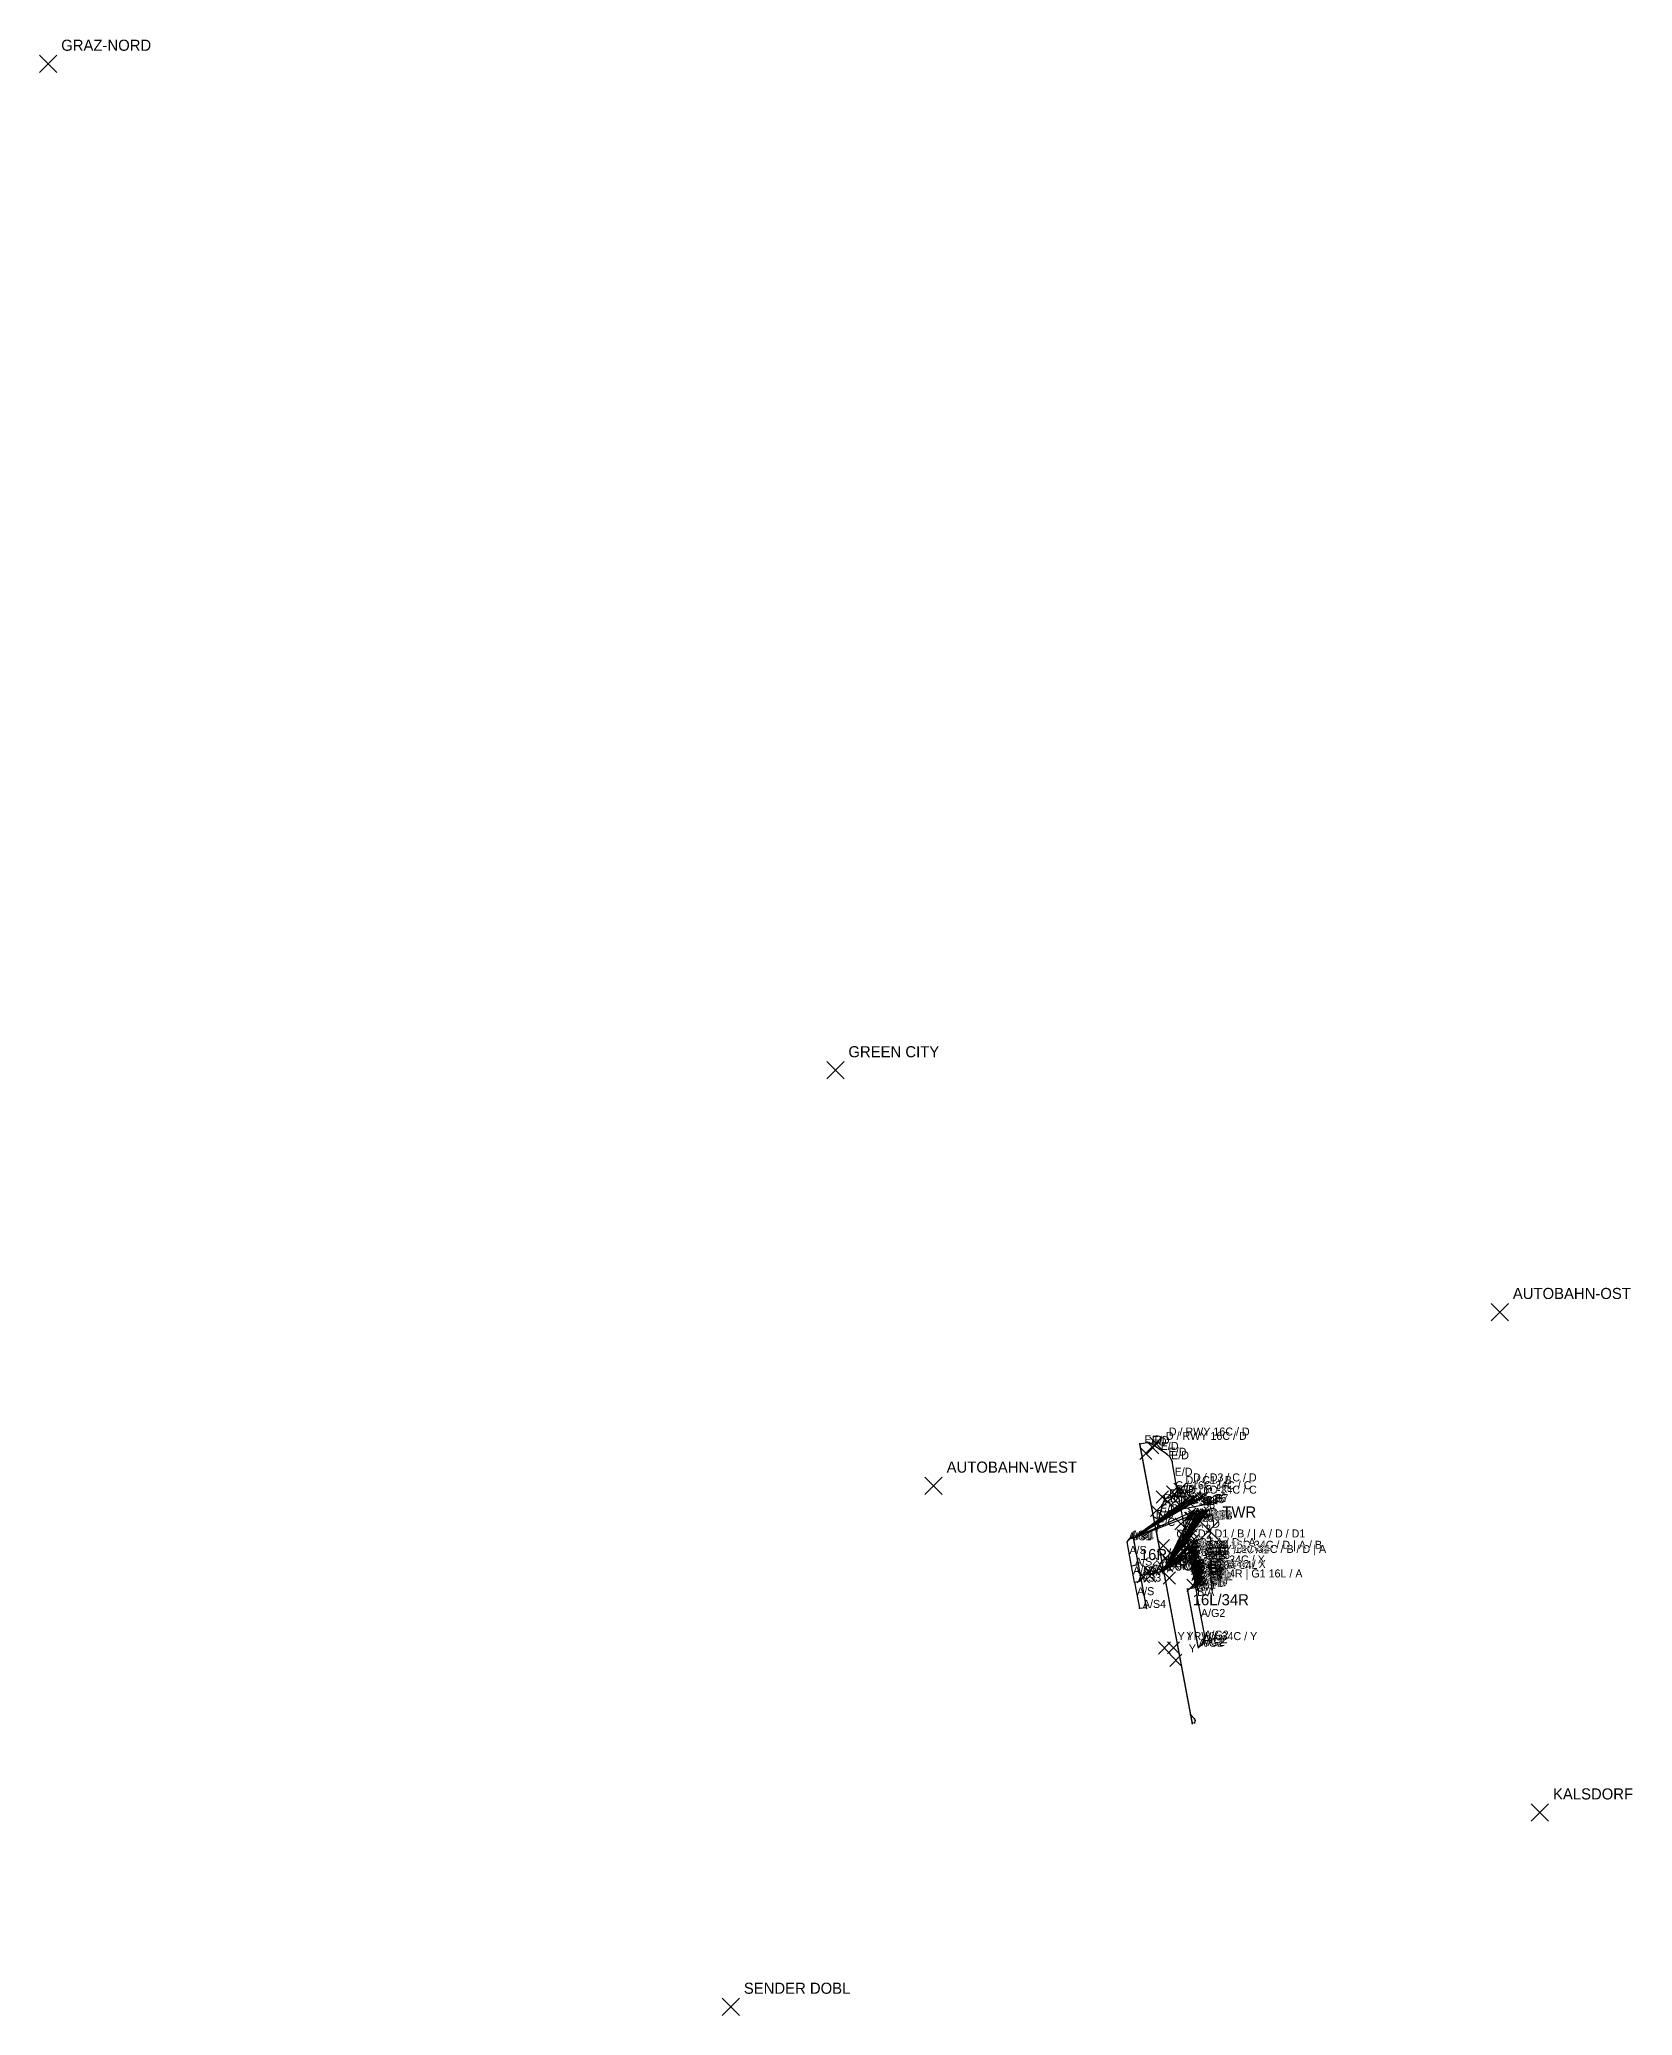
# Model space of a CAD drawing. Extents: x -11784 to 21867, y -4755 to 15977.
# Drawn here: x -11784 to 4931, y -4755 to 15977 of the extents above; entities that cross this region are included whole.
import ezdxf

# ---------------------------------------------------------------- set-up
doc = ezdxf.new("R2010")
doc.units = 0
for name, color, linetype in [('APT_RUNWAY_LABELS', 8, 'CONTINUOUS'), ('APT_RUNWAYS', 8, 'CONTINUOUS'), ('APT_TOWER', 7, 'CONTINUOUS'), ('APT_TOWER_LABELS', 7, 'CONTINUOUS'), ('OFMX_VFR_LABELS', 3, 'CONTINUOUS'), ('OFMX_VFR_POINTS', 3, 'CONTINUOUS'), ('XP_BRANCH_A_G1', 3, 'CONTINUOUS'), ('XP_BRANCH_A_S1', 5, 'CONTINUOUS'), ('XP_BRANCH_A_X', 1, 'CONTINUOUS'), ('XP_BRANCH_LABELS', 5, 'CONTINUOUS'), ('XP_PARKING', 7, 'CONTINUOUS'), ('XP_PARKING_LABELS', 7, 'CONTINUOUS'), ('XP_ROUTE_LABELS', 8, 'CONTINUOUS'), ('XP_ROUTE_RUNWAYS', 1, 'CONTINUOUS'), ('XP_ROUTE_TWY_A', 3, 'CONTINUOUS'), ('XP_ROUTE_TWY_B', 4, 'CONTINUOUS'), ('XP_ROUTE_TWY_D', 2, 'CONTINUOUS'), ('XP_ROUTE_TWY_E', 6, 'CONTINUOUS'), ('XP_TAXI_NODES', 9, 'CONTINUOUS'), ('XP_TAXI_SIGN_LABELS', 2, 'CONTINUOUS'), ('XP_TAXI_SIGNS', 2, 'CONTINUOUS')]:
    doc.layers.add(name, color=color, linetype=linetype)

msp = doc.modelspace()

# ---------------------------------------------------------------- linework, layer by layer
at = {"layer": 'APT_RUNWAYS'}
for p, q in [((-240.901985, 1249.351058), (312.396607, -1697.695896)), ((-307.985787, 260.08093), (-167.972838, -487.197902)), ((258.063801, -273.581329), (375.600957, -902.175145))]:
    msp.add_line(p, q, dxfattribs=at)
at = {"layer": 'APT_TOWER'}
for p, q in [((399.634682, 241.5113), (581.79659, 423.673208)), ((399.634682, 423.673208), (581.79659, 241.5113))]:
    msp.add_line(p, q, dxfattribs=at)
msp.add_point((490.715636, 332.592254), dxfattribs=at)
at = {"layer": 'OFMX_VFR_POINTS'}
for p, q in [((-11783.792253, 15630.645631), (-11601.630345, 15812.807539)), ((-11783.792253, 15812.807539), (-11601.630345, 15630.645631)), ((-3523.886061, 5070.470119), (-3341.724153, 5252.632027)), ((-3523.886061, 5252.632027), (-3341.724153, 5070.470119)), ((3448.334072, 2534.355135), (3630.49598, 2716.517043)), ((3448.334072, 2716.517043), (3630.49598, 2534.355135)), ((-2492.827079, 711.993714), (-2310.665171, 894.155622)), ((-2492.827079, 894.155622), (-2310.665171, 711.993714)), ((3869.693374, -2716.517266), (4051.855282, -2534.355358)), ((3869.693374, -2534.355358), (4051.855282, -2716.517266)), ((-4620.690188, -4755.09055), (-4438.52828, -4572.928642)), ((-4620.690188, -4572.928642), (-4438.52828, -4755.09055))]:
    msp.add_line(p, q, dxfattribs=at)
for p in [(-11692.711299, 15721.726585), (-3432.805107, 5161.551073), (3539.415026, 2625.436089), (-2401.746125, 803.074668), (3960.774328, -2625.436312), (-4529.609234, -4664.009596)]:
    msp.add_point(p, dxfattribs=at)
at = {"layer": 'XP_BRANCH_A_G1'}
for p, q in [((336.561459, 86.174289), (347.866857, -266.836245)), ((350.610157, 135.237938), (347.866857, -266.836245)), ((359.092619, 90.296285), (347.866857, -266.836245)), ((337.398025, -18.418995), (347.866857, -266.836245)), ((343.362446, -49.998354), (347.866857, -266.836245)), ((382.128903, -10.386273), (347.866857, -266.836245)), ((367.21861, -12.879264), (347.866857, -266.836245)), ((352.400848, -15.741421), (347.866857, -266.836245)), ((388.314031, -41.687645), (347.866857, -266.836245)), ((373.183031, -44.568706), (347.866857, -266.836245)), ((358.383471, -47.560961), (347.866857, -266.836245)), ((394.277693, -73.93195), (347.866857, -266.836245)), ((379.257426, -76.590621), (347.866857, -266.836245)), ((364.237159, -79.582876), (347.866857, -266.836245)), ((349.436841, -82.241547), (347.866857, -266.836245)), ((387.130097, -122.290624), (347.866857, -266.836245)), ((369.476505, -125.481918), (347.866857, -266.836245)), ((356.594297, -131.225136), (347.866857, -266.836245)), ((407.169002, -134.576551), (347.866857, -266.836245)), ((385.380362, -137.926854), (347.866857, -266.836245)), ((354.367499, -144.947702), (347.866857, -266.836245)), ((416.074677, -183.241011), (347.866857, -266.836245)), ((394.286036, -185.633926), (347.866857, -266.836245)), ((367.726769, -191.697385), (347.866857, -266.836245)), ((401.602008, -199.356491), (347.866857, -266.836245)), ((365.182183, -203.025924), (347.866857, -266.836245)), ((384.107689, -203.983312), (347.866857, -266.836245)), ((347.866857, -266.836245), (260.807859, -283.880203))]:
    msp.add_line(p, q, dxfattribs=at)
at = {"layer": 'XP_BRANCH_A_S1'}
for p, q in [((428.366813, 685.655049), (-306.638029, 253.17239)), ((406.230804, 685.521615), (-306.638029, 253.17239)), ((386.881327, 675.212734), (-306.638029, 253.17239)), ((315.473623, 665.635515), (-306.638029, 253.17239)), ((327.482859, 663.994278), (-306.638029, 253.17239)), ((255.046702, 657.062386), (-306.638029, 253.17239)), ((286.202153, 656.125013), (-306.638029, 253.17239)), ((244.2214, 648.087843), (-306.638029, 253.17239)), ((289.713, 618.729047), (-306.638029, 253.17239)), ((307.691965, 523.997641), (-306.638029, 253.17239)), ((275.539917, 479.752068), (-306.638029, 253.17239)), ((-370.280761, 214.388711), (-345.04119, 246.165997)), ((-345.04119, 246.165997), (-306.638029, 253.17239))]:
    msp.add_line(p, q, dxfattribs=at)
at = {"layer": 'XP_BRANCH_A_X'}
for p, q in [((459.662576, 517.509417), (10.981769, -90.833579)), ((441.769315, 514.075718), (10.981769, -90.833579)), ((418.026917, 509.287664), (10.981769, -90.833579)), ((400.133656, 506.249819), (10.981769, -90.833579)), ((408.786009, 502.832799), (10.981769, -90.833579)), ((376.606657, 501.706394), (10.981769, -90.833579)), ((358.491929, 498.266023), (10.981769, -90.833579)), ((348.145207, 491.552073), (10.981769, -90.833579)), ((317.011752, 490.462363), (10.981769, -90.833579)), ((288.353106, 479.198317), (10.981769, -90.833579)), ((309.572912, 365.411437), (10.981769, -90.833579)), ((320.87831, 303.750514), (10.981769, -90.833579)), ((332.647877, 241.523609), (10.981769, -90.833579)), ((339.76286, 200.755101), (10.981769, -90.833579)), ((316.54379, 196.507455), (10.981769, -90.833579)), ((328.078998, 131.780888), (10.981769, -90.833579)), ((305.149654, 127.658892), (10.981769, -90.833579)), ((313.499387, 81.387347), (10.981769, -90.833579)), ((-233.620144, -137.907951), (-189.740242, -129.64172)), ((-189.740242, -129.64172), (-139.802632, -120.032255)), ((-139.802632, -120.032255), (10.981769, -90.833579))]:
    msp.add_line(p, q, dxfattribs=at)
at = {"layer": 'XP_PARKING'}
for p, q in [((198.680923, 602.547366), (289.761877, 693.62832)), ((198.680923, 693.62832), (289.761877, 602.547366)), ((209.506225, 611.521909), (300.587179, 702.602863)), ((209.506225, 702.602863), (300.587179, 611.521909)), ((240.661676, 610.584536), (331.74263, 701.66549)), ((240.661676, 701.66549), (331.74263, 610.584536)), ((244.172523, 573.18857), (335.253477, 664.269524)), ((244.172523, 664.269524), (335.253477, 573.18857)), ((269.933146, 620.095038), (361.0141, 711.175992)), ((269.933146, 711.175992), (361.0141, 620.095038)), ((281.942382, 618.453801), (373.023336, 709.534755)), ((281.942382, 709.534755), (373.023336, 618.453801)), ((341.340849, 629.672257), (432.421804, 720.753211)), ((341.340849, 720.753211), (432.421804, 629.672257)), ((360.690327, 639.981138), (451.771281, 731.062092)), ((360.690327, 731.062092), (451.771281, 639.981138)), ((382.826336, 640.114572), (473.90729, 731.195526)), ((382.826336, 731.195526), (473.90729, 640.114572)), ((229.99944, 434.211591), (321.080394, 525.292545)), ((229.99944, 525.292545), (321.080394, 434.211591)), ((242.812629, 433.65784), (333.893583, 524.738794)), ((242.812629, 524.738794), (333.893583, 433.65784)), ((262.151488, 478.457164), (353.232442, 569.538118)), ((262.151488, 569.538118), (353.232442, 478.457164)), ((271.471274, 444.921886), (362.552229, 536.00284)), ((271.471274, 536.00284), (362.552229, 444.921886)), ((302.60473, 446.011596), (393.685684, 537.09255)), ((302.60473, 537.09255), (393.685684, 446.011596)), ((312.951452, 452.725546), (404.032406, 543.8065)), ((312.951452, 543.8065), (404.032406, 452.725546)), ((331.06618, 456.165917), (422.147134, 547.246871)), ((331.06618, 547.246871), (422.147134, 456.165917)), ((354.593179, 460.709342), (445.674133, 551.790296)), ((354.593179, 551.790296), (445.674133, 460.709342)), ((363.245532, 457.292322), (454.326486, 548.373276)), ((363.245532, 548.373276), (454.326486, 457.292322)), ((372.48644, 463.747187), (463.567394, 554.828141)), ((372.48644, 554.828141), (463.567394, 463.747187)), ((396.228838, 468.535241), (487.309792, 559.616195)), ((396.228838, 559.616195), (487.309792, 468.535241)), ((414.122099, 471.96894), (505.203053, 563.049894)), ((414.122099, 563.049894), (505.203053, 471.96894)), ((264.032435, 319.87096), (355.113389, 410.951914)), ((264.032435, 410.951914), (355.113389, 319.87096)), ((271.003313, 150.966978), (362.084267, 242.047932)), ((271.003313, 242.047932), (362.084267, 150.966978)), ((275.337833, 258.210037), (366.418787, 349.290991)), ((275.337833, 349.290991), (366.418787, 258.210037)), ((287.1074, 195.983132), (378.188354, 287.064086)), ((287.1074, 287.064086), (378.188354, 195.983132)), ((294.222383, 155.214624), (385.303337, 246.295578)), ((294.222383, 246.295578), (385.303337, 155.214624)), ((259.609177, 82.118415), (350.690131, 173.199369)), ((259.609177, 173.199369), (350.690131, 82.118415)), ((267.95891, 35.84687), (359.039864, 126.927824)), ((267.95891, 126.927824), (359.039864, 35.84687)), ((282.53852, 86.240411), (373.619475, 177.321365)), ((282.53852, 177.321365), (373.619475, 86.240411)), ((291.020982, 40.633812), (382.101936, 131.714766)), ((291.020982, 131.714766), (382.101936, 40.633812)), ((291.857548, -63.959472), (382.938502, 27.121482)), ((291.857548, 27.121482), (382.938502, -63.959472)), ((305.06968, 89.697461), (396.150634, 180.778415)), ((305.06968, 180.778415), (396.150634, 89.697461)), ((306.860371, -61.281898), (397.941325, 29.799056)), ((306.860371, 29.799056), (397.941325, -61.281898)), ((313.552141, 44.755808), (404.633096, 135.836762)), ((313.552141, 135.836762), (404.633096, 44.755808)), ((321.678133, -58.419741), (412.759087, 32.661213)), ((321.678133, 32.661213), (412.759087, -58.419741)), ((327.642554, -90.109183), (418.723508, 0.971771)), ((327.642554, 0.971771), (418.723508, -90.109183)), ((336.588426, -55.92675), (427.66938, 35.154204)), ((336.588426, 35.154204), (427.66938, -55.92675)), ((342.773554, -87.228122), (433.854508, 3.852832)), ((342.773554, 3.852832), (433.854508, -87.228122)), ((297.821969, -95.538831), (388.902923, -4.457877)), ((297.821969, -4.457877), (388.902923, -95.538831)), ((303.896364, -127.782024), (394.977318, -36.70107)), ((303.896364, -36.70107), (394.977318, -127.782024)), ((308.827022, -190.488179), (399.907976, -99.407225)), ((308.827022, -99.407225), (399.907976, -190.488179)), ((311.05382, -176.765613), (402.134774, -85.684659)), ((311.05382, -85.684659), (402.134774, -176.765613)), ((312.842994, -93.101438), (403.923948, -2.020484)), ((312.842994, -2.020484), (403.923948, -93.101438)), ((318.696682, -125.123353), (409.777636, -34.042399)), ((318.696682, -34.042399), (409.777636, -125.123353)), ((319.641705, -248.566401), (410.72266, -157.485447)), ((319.641705, -157.485447), (410.72266, -248.566401)), ((322.186292, -237.237862), (413.267246, -146.156908)), ((322.186292, -146.156908), (413.267246, -237.237862)), ((323.936028, -171.022395), (415.016982, -79.941441)), ((323.936028, -79.941441), (415.016982, -171.022395)), ((333.716949, -122.131098), (424.797903, -31.050144)), ((333.716949, -31.050144), (424.797903, -122.131098)), ((338.567212, -249.523789), (429.648166, -158.442835)), ((338.567212, -158.442835), (429.648166, -249.523789)), ((339.839885, -183.467331), (430.920839, -92.386377)), ((339.839885, -92.386377), (430.920839, -183.467331)), ((341.58962, -167.831101), (432.670574, -76.750147)), ((341.58962, -76.750147), (432.670574, -167.831101)), ((348.737216, -119.472427), (439.81817, -28.391473)), ((348.737216, -28.391473), (439.81817, -119.472427)), ((348.745559, -231.174403), (439.826513, -140.093448)), ((348.745559, -140.093448), (439.826513, -231.174403)), ((356.061531, -244.896968), (447.142485, -153.816014)), ((356.061531, -153.816014), (447.142485, -244.896968)), ((361.628525, -180.117028), (452.709479, -89.036074)), ((361.628525, -89.036074), (452.709479, -180.117028)), ((370.5342, -228.781488), (461.615154, -137.700534)), ((370.5342, -137.700534), (461.615154, -228.781488))]:
    msp.add_line(p, q, dxfattribs=at)
for p in [(244.2214, 648.087843), (255.046702, 657.062386), (286.202153, 656.125013), (315.473623, 665.635515), (327.482859, 663.994278), (386.881327, 675.212734), (406.230804, 685.521615), (428.366813, 685.655049), (275.539917, 479.752068), (288.353106, 479.198317), (289.713, 618.729047), (307.691965, 523.997641), (317.011752, 490.462363), (348.145207, 491.552073), (358.491929, 498.266023), (376.606657, 501.706394), (400.133656, 506.249819), (408.786009, 502.832799), (418.026917, 509.287664), (441.769315, 514.075718), (459.662576, 517.509417), (309.572912, 365.411437), (320.87831, 303.750514), (332.647877, 241.523609), (305.149654, 127.658892), (313.499387, 81.387347), (316.54379, 196.507455), (328.078998, 131.780888), (336.561459, 86.174289), (339.76286, 200.755101), (350.610157, 135.237938), (359.092619, 90.296285), (337.398025, -18.418995), (343.362446, -49.998354), (349.436841, -82.241547), (352.400848, -15.741421), (354.367499, -144.947702), (356.594297, -131.225136), (358.383471, -47.560961), (364.237159, -79.582876), (365.182183, -203.025924), (367.21861, -12.879264), (367.726769, -191.697385), (369.476505, -125.481918), (373.183031, -44.568706), (379.257426, -76.590621), (382.128903, -10.386273), (384.107689, -203.983312), (385.380362, -137.926854), (387.130097, -122.290624), (388.314031, -41.687645), (394.277693, -73.93195), (394.286036, -185.633926), (401.602008, -199.356491), (407.169002, -134.576551), (416.074677, -183.241011)]:
    msp.add_point(p, dxfattribs=at)
at = {"layer": 'XP_ROUTE_RUNWAYS'}
for p, q in [((-94.871524, 476.301689), (-239.153767, 1237.426514)), ((-64.413086, 312.011185), (-94.871524, 476.301689)), ((-306.638029, 253.17239), (-253.996558, -28.13076)), ((-64.413086, 312.011185), (4.503881, -59.580021)), ((-253.996558, -28.13076), (-233.620144, -137.907951)), ((-233.620144, -137.907951), (-222.505116, -195.889434)), ((-222.505116, -195.889434), (-170.204187, -476.051723)), ((4.503881, -59.580021), (10.981769, -90.833579)), ((10.981769, -90.833579), (293.413458, -1597.878435)), ((373.004796, -887.017052), (260.807859, -283.880203)), ((293.413458, -1597.878435), (310.36473, -1689.057163))]:
    msp.add_line(p, q, dxfattribs=at)
at = {"layer": 'XP_ROUTE_TWY_A'}
for p, q in [((-370.280761, 214.388711), (-345.04119, 246.165997)), ((-324.001894, -41.606473), (-370.280761, 214.388711)), ((-345.04119, 246.165997), (-306.638029, 253.17239)), ((-253.996558, -28.13076), (-324.001894, -41.606473)), ((-293.102799, -208.925927), (-324.001894, -41.606473)), ((-293.102799, -208.925927), (-222.505116, -195.889434)), ((-233.620144, -137.907951), (-189.740242, -129.64172)), ((-189.740242, -129.64172), (-139.802632, -120.032255)), ((-139.802632, -120.032255), (10.981769, -90.833579)), ((-293.102799, -208.925927), (-242.26643, -481.460244)), ((347.866857, -266.836245), (260.807859, -283.880203)), ((365.204177, -375.488143), (439.937668, -772.999998)), ((-242.26643, -481.460244), (-170.204187, -476.051723)), ((439.937668, -772.999998), (437.459066, -829.852853)), ((386.208585, -885.640459), (373.004796, -887.017052)), ((412.383319, -869.450478), (386.208585, -885.640459)), ((437.459066, -829.852853), (412.383319, -869.450478))]:
    msp.add_line(p, q, dxfattribs=at)
at = {"layer": 'XP_ROUTE_TWY_B'}
for p, q in [((244.566493, 139.405524), (270.641872, 143.536416)), ((273.633942, 129.267883), (244.566493, 139.405524)), ((270.641872, 143.536416), (345.771271, 157.274549)), ((270.641872, 143.536416), (273.633942, 129.267883)), ((273.633942, 129.267883), (280.011715, 94.804127)), ((280.011715, 94.804127), (351.952607, 108.863614)), ((280.011715, 94.804127), (300.573948, -12.387782)), ((300.573948, -12.387782), (373.173929, 0.910019)), ((300.573948, -12.387782), (306.266845, -44.693244)), ((306.266845, -44.693244), (379.401531, -30.842804)), ((306.266845, -44.693244), (312.029519, -76.222565)), ((312.029519, -76.222565), (384.6295, -62.752412)), ((312.029519, -76.222565), (319.161946, -114.62151)), ((401.230369, -98.96304), (319.161946, -114.62151)), ((319.161946, -114.62151), (331.002807, -176.842855)), ((412.39773, -161.633613), (331.002807, -176.842855)), ((331.002807, -176.842855), (342.826224, -239.872587)), ((342.826224, -239.872587), (437.200435, -222.01357)), ((342.826224, -239.872587), (347.866857, -266.836245)), ((347.866857, -266.836245), (359.460465, -330.380809)), ((359.460465, -330.380809), (365.204177, -375.488143))]:
    msp.add_line(p, q, dxfattribs=at)
at = {"layer": 'XP_ROUTE_TWY_D'}
msp.add_line((264.187495, 178.959784), (270.641872, 143.536416), dxfattribs=at)
at = {"layer": 'XP_ROUTE_TWY_E'}
for p, q in [((-142.337359, 1255.235494), (-239.153767, 1237.426514)), ((-83.744361, 1223.08904), (-142.337359, 1255.235494)), ((45.994677, 1134.054151), (-83.744361, 1223.08904)), ((81.260147, 1102.975169), (45.994677, 1134.054151)), ((99.769266, 1058.428257), (81.260147, 1102.975169)), ((155.336064, 756.549599), (99.769266, 1058.428257)), ((20.546533, 662.109524), (-5.092738, 597.347374)), ((118.093325, 698.605922), (20.546533, 662.109524)), ((155.336064, 756.549599), (118.093325, 698.605922)), ((172.406411, 667.337909), (118.093325, 698.605922)), ((172.406411, 667.337909), (155.336064, 756.549599)), ((172.406411, 667.337909), (193.854509, 554.287139)), ((-42.87094, 450.07303), (-94.871524, 476.301689)), ((-42.87094, 450.07303), (-64.413086, 312.011185)), ((-5.092738, 597.347374), (-42.87094, 450.07303)), ((444.231231, 601.585013), (193.854509, 554.287139)), ((193.854509, 554.287139), (264.187495, 178.959784)), ((50.847973, -42.508264), (132.612259, 34.088361)), ((132.612259, 34.088361), (244.566493, 139.405524)), ((264.187495, 178.959784), (244.566493, 139.405524)), ((4.503881, -59.580021), (50.847973, -42.508264)), ((293.413458, -1597.878435), (334.278536, -1641.248904)), ((334.278536, -1641.248904), (343.746219, -1660.251005)), ((336.058609, -1683.245004), (310.36473, -1689.057163)), ((343.746219, -1660.251005), (336.058609, -1683.245004))]:
    msp.add_line(p, q, dxfattribs=at)
at = {"layer": 'XP_TAXI_NODES'}
for p in [(-142.337359, 1255.235494), (-239.153767, 1237.426514), (-83.744361, 1223.08904), (45.994677, 1134.054151), (81.260147, 1102.975169), (99.769266, 1058.428257), (20.546533, 662.109524), (118.093325, 698.605922), (155.336064, 756.549599), (172.406411, 667.337909), (266.143528, 671.914692), (443.592619, 704.999631), (451.508522, 704.999631), (454.806246, 697.38945), (-94.871524, 476.301689), (-42.87094, 450.07303), (-5.092738, 597.347374), (193.854509, 554.287139), (275.759866, 479.494096), (312.979852, 433.697353), (313.095136, 447.806877), (319.871852, 458.509389), (330.45976, 464.798574), (444.231231, 601.585013), (472.557677, 606.777816), (480.857354, 492.590634), (488.772497, 496.230044), (492.07098, 503.508864), (-370.280761, 214.388711), (-345.04119, 246.165997), (-306.638029, 253.17239), (-64.413086, 312.011185), (322.216967, 386.054775), (132.612259, 34.088361), (244.566493, 139.405524), (264.187495, 178.959784), (270.641872, 143.536416), (273.633942, 129.267883), (280.011715, 94.804127), (323.540456, 47.294983), (345.771271, 157.274549), (351.952607, 108.863614), (357.507466, 192.835799), (363.663773, 160.628188), (372.183399, 112.933348), (373.173929, 0.910019), (382.82819, 57.907427), (387.572271, 33.794807), (392.795689, 3.75105), (461.796085, 47.619672), (524.477866, 101.464703), (528.009191, 63.232552), (538.968738, 103.663027), (547.248695, 67.141053), (-324.001894, -41.606473), (-253.996558, -28.13076), (-233.620144, -137.907951), (-222.505116, -195.889434), (-189.740242, -129.64172), (-139.802632, -120.032255), (4.503881, -59.580021), (10.981769, -90.833579), (50.847973, -42.508264), (300.573948, -12.387782), (306.266845, -44.693244), (312.029519, -76.222565), (319.161946, -114.62151), (331.002807, -176.842855), (379.401531, -30.842804), (384.6295, -62.752412), (399.11658, -26.85313), (401.230369, -98.96304), (404.887596, -59.93918), (407.360889, -72.897837), (412.39773, -161.633613), (413.681779, -98.539387), (425.49837, -159.885628), (-293.102799, -208.925927), (260.807859, -283.880203), (342.826224, -239.872587), (347.866857, -266.836245), (359.460465, -330.380809), (365.204177, -375.488143), (437.200435, -222.01357), (-242.26643, -481.460244), (-170.204187, -476.051723), (439.937668, -772.999998), (373.004796, -887.017052), (386.208585, -885.640459), (412.383319, -869.450478), (437.459066, -829.852853), (293.413458, -1597.878435), (334.278536, -1641.248904), (310.36473, -1689.057163), (336.058609, -1683.245004), (343.746219, -1660.251005)]:
    msp.add_point(p, dxfattribs=at)
at = {"layer": 'XP_TAXI_SIGNS'}
for p, q in [((-165.221364, 1138.117493), (-37.708029, 1265.630828)), ((-165.221364, 1265.630828), (-37.708029, 1138.117493)), ((-134.032542, 1183.624016), (-6.519207, 1311.137352)), ((-134.032542, 1311.137352), (-6.519207, 1183.624016)), ((-239.02955, 1079.95365), (-111.516215, 1207.466986)), ((-239.02955, 1207.466986), (-111.516215, 1079.95365)), ((120.334364, 702.528047), (247.8477, 830.041382)), ((120.334364, 830.041382), (247.8477, 702.528047)), ((-65.801211, 620.769753), (61.712125, 748.283089)), ((-65.801211, 748.283089), (61.712125, 620.769753)), ((-9.47445, 574.204653), (118.038885, 701.717989)), ((-9.47445, 701.717989), (118.038885, 574.204653)), ((41.116941, 674.025451), (168.630276, 801.538787)), ((41.116941, 801.538787), (168.630276, 674.025451)), ((70.386894, 582.339674), (197.90023, 709.85301)), ((70.386894, 709.85301), (197.90023, 582.339674)), ((-124.6134, 479.746787), (2.899936, 607.260123)), ((-124.6134, 607.260123), (2.899936, 479.746787)), ((130.820641, 338.756068), (258.333976, 466.269404)), ((130.820641, 466.269404), (258.333976, 338.756068)), ((-54.693009, 110.846499), (72.820327, 238.359834)), ((-54.693009, 238.359834), (72.820327, 110.846499)), ((153.380621, 216.471671), (280.893957, 343.985007)), ((153.380621, 343.985007), (280.893957, 216.471671)), ((170.999325, 114.595991), (298.51266, 242.109327)), ((170.999325, 242.109327), (298.51266, 114.595991)), ((-30.82926, -18.134057), (96.684076, 109.379279)), ((-30.82926, 109.379279), (96.684076, -18.134057)), ((53.384807, -4.000069), (180.898143, 123.513266)), ((53.384807, 123.513266), (180.898143, -4.000069)), ((96.037542, -47.785296), (223.550878, 79.72804)), ((96.037542, 79.72804), (223.550878, -47.785296)), ((190.038598, 24.183397), (317.551934, 151.696732)), ((190.038598, 151.696732), (317.551934, 24.183397)), ((209.218184, -53.464021), (336.73152, 74.049315)), ((209.218184, 74.049315), (336.73152, -53.464021)), ((-264.252435, -216.721524), (-136.739099, -89.208188)), ((-264.252435, -89.208188), (-136.739099, -216.721524)), ((-205.932478, -158.274135), (-78.419142, -30.760799)), ((-205.932478, -30.760799), (-78.419142, -158.274135)), ((-196.106808, -207.286634), (-68.593472, -79.773299)), ((-196.106808, -79.773299), (-68.593472, -207.286634)), ((7.160549, -228.224639), (134.673884, -100.711303)), ((7.160549, -100.711303), (134.673884, -228.224639)), ((253.469724, -305.294955), (380.98306, -177.781619)), ((253.469724, -177.781619), (380.98306, -305.294955)), ((-42.376602, -962.582621), (85.136734, -835.069286)), ((-42.376602, -835.069286), (85.136734, -962.582621)), ((51.357481, -961.488463), (178.870816, -833.975128)), ((51.357481, -833.975128), (178.870816, -961.488463)), ((75.751384, -1092.233682), (203.264719, -964.720346)), ((75.751384, -964.720346), (203.264719, -1092.233682))]:
    msp.add_line(p, q, dxfattribs=at)
for p in [(-70.275875, 1247.380684), (-175.272882, 1143.710318), (-101.464697, 1201.87416), (-2.044543, 684.526421), (54.282218, 637.961321), (104.873609, 737.782119), (134.143562, 646.096342), (184.091032, 766.284714), (-60.856732, 543.503455), (194.577309, 402.512736), (217.137289, 280.228339), (9.063659, 174.603166), (32.927408, 45.622611), (117.141475, 59.756598), (159.79421, 15.971372), (234.755993, 178.352659), (253.795266, 87.940064), (272.974852, 10.292647), (-200.495767, -152.964856), (-142.17581, -94.517467), (-132.35014, -143.529967), (70.917217, -164.467971), (317.226392, -241.538287), (21.380066, -898.825954), (115.114148, -897.731795), (139.508051, -1028.477014)]:
    msp.add_point(p, dxfattribs=at)

# ---------------------------------------------------------------- texts
at = {"layer": 'APT_RUNWAY_LABELS'}
for s, p in [('16R/34L', (-237.979313, 23.062945)), ('16C/34C', (35.747311, -87.550988)), ('16L/34R', (316.832379, -451.256806))]:
    msp.add_text(s, height=116.583621, dxfattribs=at).set_placement(p)
at = {"layer": 'APT_TOWER_LABELS'}
msp.add_text('TWR', height=116.583621, dxfattribs=at).set_placement((627.337067, 469.213685))
at = {"layer": 'OFMX_VFR_LABELS'}
for s, p in [('GRAZ-NORD', (-11556.089868, 15858.348016)), ('GREEN CITY', (-3296.183676, 5298.172504)), ('AUTOBAHN-OST', (3676.036457, 2762.05752)), ('AUTOBAHN-WEST', (-2265.124694, 939.696099)), ('KALSDORF', (4097.395759, -2488.814881)), ('SENDER DOBL', (-4392.987803, -4527.388165))]:
    msp.add_text(s, height=116.583621, dxfattribs=at).set_placement(p)
at = {"layer": 'XP_BRANCH_LABELS'}
for s, p in [('A/S1', (-341.750293, 239.973274)), ('A/X', (-146.954021, -121.348247)), ('A/G1', (304.337358, -275.358224))]:
    msp.add_text(s, height=83.940207, dxfattribs=at).set_placement(p)
at = {"layer": 'XP_PARKING_LABELS'}
for s, p in [('30', (380.842832, 593.439271)), ('31', (391.668133, 602.413813)), ('32', (422.823584, 601.47644)), ('38', (426.334431, 564.080474)), ('33', (452.095054, 610.986942)), ('34', (464.10429, 609.345705)), ('35', (523.502758, 620.564161)), ('36', (542.852235, 630.873043)), ('37', (564.988244, 631.006477)), ('20', (412.161348, 425.103495)), ('21', (424.974537, 424.549745)), ('39', (444.313396, 469.349069)), ('22', (453.633183, 435.813791)), ('23', (484.766638, 436.903501)), ('24', (495.11336, 443.617451)), ('24A', (513.228088, 447.057822)), ('24B', (536.755087, 451.601246)), ('25', (545.40744, 448.184226)), ('26', (554.648348, 454.639092)), ('27', (578.390746, 459.427145)), ('28', (596.284007, 462.860845)), ('3', (446.194343, 310.762864)), ('G19', (453.165221, 141.858883)), ('2', (457.499741, 249.101942)), ('1', (469.269308, 186.875037)), ('G20', (476.384291, 146.106529)), ('G16', (441.771085, 73.01032)), ('G13', (450.120819, 26.738775)), ('G17', (464.700429, 77.132316)), ('G14', (473.18289, 31.525717)), ('G9', (474.019456, -73.067567)), ('G18', (487.231588, 80.589366)), ('G10', (489.022279, -70.389993)), ('G15', (495.71405, 35.647713)), ('G11', (503.840042, -67.527836)), ('G12', (518.750334, -65.034846)), ('G5', (479.983877, -104.646926)), ('G1', (486.058272, -136.890119)), ('F7', (490.98893, -199.596274)), ('G6', (495.004902, -102.209534)), ('F8', (493.215728, -185.873708)), ('G2', (500.85859, -134.231449)), ('F1', (501.803614, -257.674496)), ('F2', (504.3482, -246.345957)), ('F9', (506.097936, -180.13049)), ('G7', (509.804462, -99.217278)), ('G3', (515.878857, -131.239193)), ('F3', (520.72912, -258.631885)), ('G8', (524.935462, -96.336218)), ('F10', (522.001793, -192.575427)), ('F11', (523.751528, -176.939196)), ('G4', (530.899124, -128.580522)), ('F4', (530.907467, -240.282498)), ('F5', (538.223439, -254.005064)), ('F12', (543.790433, -189.225123)), ('F6', (552.696108, -237.889583))]:
    msp.add_text(s, height=83.940207, dxfattribs=at).set_placement(p)
at = {"layer": 'XP_ROUTE_LABELS'}
for s, p in [('E/D', (-190.745563, 1246.331004)), ('E/D', (-113.04086, 1239.162267)), ('E/D', (-18.874842, 1178.571596)), ('E/D', (63.627412, 1118.51466)), ('E/D', (90.514706, 1080.701713)), ('E/D', (127.552665, 907.488928)), ('E/C', (7.726898, 629.728449)), ('E/C', (69.319929, 680.357723)), ('E/D', (136.714694, 727.57776)), ('E/C', (145.249868, 682.971916)), ('E/D', (163.871237, 711.943754)), ('E/D', (183.13046, 610.812524)), ('E/C', (-68.871232, 463.18736)), ('E/C', (-53.642013, 381.042107)), ('E/C', (-23.981839, 523.710202)), ('E/D', (229.021002, 366.623461)), ('A/S1', (-357.660976, 230.277354)), ('A/S1', (-325.839609, 249.669193)), ('E/D', (254.376994, 159.182654)), ('B/B', (259.100218, 134.336704)), ('D/A', (267.414683, 161.2481)), ('B/A', (272.137907, 136.402149)), ('A/S', (-347.141328, 86.391119)), ('A/S2', (-288.999226, -34.868616)), ('E/B', (27.675927, -51.044142)), ('E/B', (91.730116, -4.209951)), ('E/B', (188.589376, 86.746943)), ('B/A', (276.822828, 112.036005)), ('B/A', (290.292832, 41.208173)), ('B/A', (303.420397, -28.540513)), ('B/A', (309.148182, -60.457905)), ('A/S', (-308.552347, -125.2662)), ('A/S3', (-257.803957, -202.40768)), ('A/X', (-211.680193, -133.774836)), ('A/X', (-164.771437, -124.836987)), ('A/X', (-64.410431, -105.432917)), ('A/G1', (304.337358, -275.358224)), ('B/A', (315.595733, -95.422037)), ('B/A', (325.082377, -145.732182)), ('B/A', (336.914516, -208.357721)), ('B/A', (345.346541, -253.354416)), ('A/S', (-267.684614, -345.193085)), ('A/S4', (-206.235308, -478.755984)), ('B/A', (353.663661, -298.608527)), ('B/A', (362.332321, -352.934476)), ('A/G2', (402.570923, -574.244071)), ('A/G2', (379.60669, -886.328756)), ('A/G2', (399.295952, -877.545469)), ('A/G2', (424.921192, -849.651665)), ('A/G2', (438.698367, -801.426425))]:
    msp.add_text(s, height=83.940207, dxfattribs=at).set_placement(p)
at = {"layer": 'XP_TAXI_SIGN_LABELS'}
for s, p in [('D', (-38.651451, 1225.683177)), ('D / RWY 16C / D', (35.156734, 1283.847019)), ('D / RWY 16C / D', (66.345557, 1329.353543)), ('C / 16C-34C / C', (134.576888, 766.499279)), ('D / C1 / B', (241.49504, 819.754978)), ('D / D3 / C / D', (320.712463, 848.257573)), ('C', (75.764699, 625.476314)), ('C / 16C-34C / C', (190.903649, 719.93418)), ('C / D / D', (270.764993, 728.069201)), ('A | D', (331.19874, 484.485595)), ('A | D', (353.75872, 362.201198)), ('C', (145.68509, 256.576025)), ('B | X', (169.548839, 127.59547)), ('B / RWY 16C-34C / D | A / B', (253.762906, 141.729457)), ('D / D1 / B / | A / D / D1', (371.377424, 260.325518)), ('B / A / D / A', (390.416697, 169.912923)), ('X / X / RWY 16R-34L', (-63.874336, -70.991997)), ('X / RWY 16C-34C / X', (-5.554379, -12.544608)), ('X / RWY 16C-34C / X', (4.271291, -61.557108)), ('X | B', (207.538648, -82.495113)), ('B / RWY 16C-34C / B / D | A', (296.415641, 97.944231)), ('A / A1 / A / A1', (409.596283, 92.265506)), ('G2 34R | G1 16L / A', (453.847823, -159.565428)), ('Y / RWY 34C / Y', (158.001497, -816.853095)), ('Y', (251.735579, -815.758937)), ('Y', (276.129483, -946.504155))]:
    msp.add_text(s, height=83.940207, dxfattribs=at).set_placement(p)

doc.saveas('drawing.dxf')
